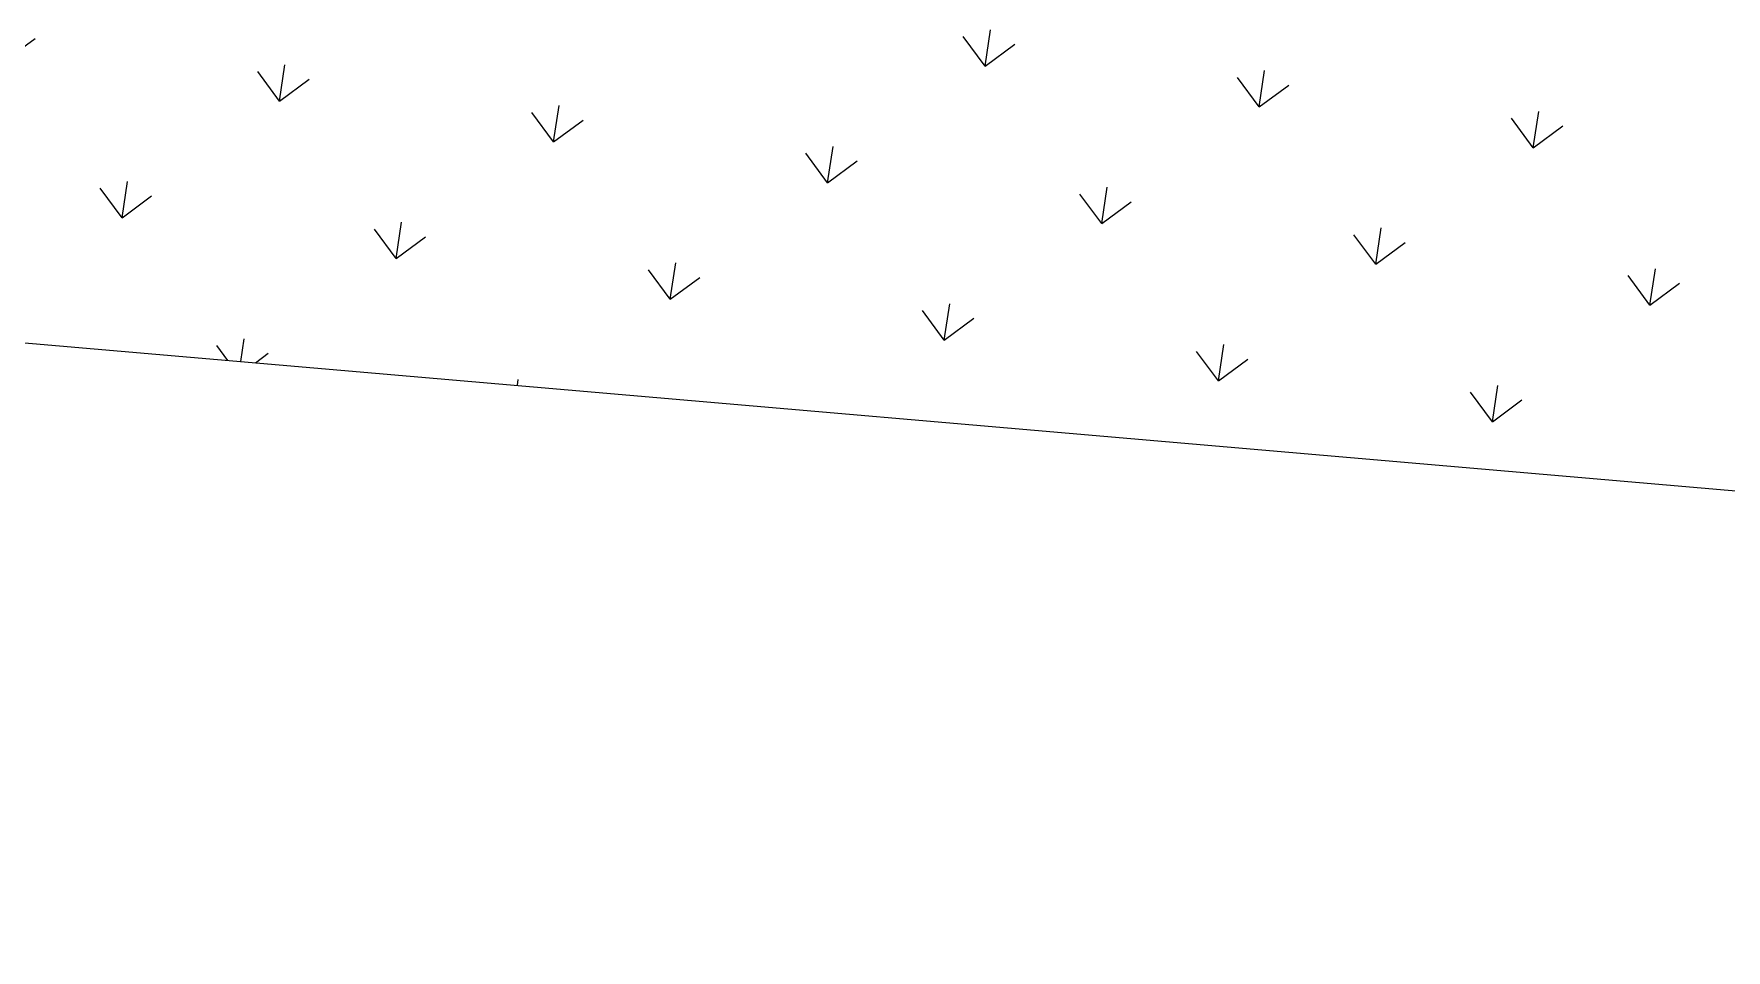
# Model space of a CAD drawing. Header units: millimetres. Extents: x 338 to 506, y 179 to 335.
# Drawn here: x 394.65 to 412.21, y 190.07 to 199.57 of the extents above; entities that cross this region are included whole.
import ezdxf

# ---------------------------------------------------------------- set-up
doc = ezdxf.new("R2010")
doc.units = ezdxf.units.MM
for name, color, linetype in [('ANDEN', 251, 'Continuous'), ('ARBUSTO', 63, 'Continuous'), ('MUROS', 32, 'Continuous')]:
    doc.layers.add(name, color=color, linetype=linetype)

# ---------------------------------------------------------------- blocks, each defined once
blk = doc.blocks.new('*X870')
at = {"color": 0}
for p, q in [((17.563, 94), (17.832, 93.73)), ((16.126, 92.563), (16.395, 92.832)), ((16.126, 92.563), (16.395, 92.293)), ((16.126, 92.563), (16.507, 92.563)), ((14.824, 91.261), (14.958, 91.395)), ((17.563, 91.126), (17.832, 91.395)), ((14.833, 91.126), (15.07, 91.126)), ((17.563, 91.126), (17.832, 90.857)), ((17.563, 91.126), (17.944, 91.126)), ((14.842, 90.973), (14.958, 90.857)), ((16.126, 89.689), (16.395, 89.958)), ((16.126, 89.689), (16.395, 89.42)), ((16.126, 89.689), (16.507, 89.689)), ((17.563, 88.252), (17.832, 88.522)), ((15.01, 88.252), (15.07, 88.252)), ((17.563, 88.252), (17.832, 87.983)), ((17.563, 88.252), (17.944, 88.252)), ((16.126, 86.815), (16.395, 87.085)), ((16.126, 86.815), (16.395, 86.546)), ((16.126, 86.815), (16.507, 86.815)), ((17.563, 85.379), (17.832, 85.648)), ((17.563, 85.379), (17.832, 85.109)), ((17.563, 85.379), (17.944, 85.379)), ((16.126, 83.942), (16.395, 84.211)), ((19, 83.942), (19.269, 84.211)), ((16.126, 83.942), (16.395, 83.672)), ((16.126, 83.942), (16.507, 83.942)), ((19, 83.942), (19.269, 83.672)), ((19, 83.942), (19.381, 83.942)), ((17.563, 82.505), (17.832, 82.774)), ((17.563, 82.505), (17.832, 82.235)), ((17.563, 82.505), (17.944, 82.505)), ((16.126, 81.068), (16.395, 81.337)), ((19, 81.068), (19.269, 81.337)), ((16.126, 81.068), (16.395, 80.799)), ((16.126, 81.068), (16.507, 81.068)), ((19, 81.068), (19.269, 80.799)), ((19, 81.068), (19.381, 81.068)), ((17.563, 79.631), (17.832, 79.901)), ((17.563, 79.631), (17.832, 79.362)), ((17.563, 79.631), (17.944, 79.631)), ((16.126, 78.194), (16.395, 78.464)), ((19, 78.194), (19.269, 78.464)), ((16.126, 78.194), (16.395, 77.925)), ((16.126, 78.194), (16.507, 78.194)), ((19, 78.194), (19.269, 77.925)), ((19, 78.194), (19.381, 78.194)), ((17.563, 76.757), (17.832, 77.027)), ((17.563, 76.757), (17.832, 76.488)), ((17.563, 76.757), (17.944, 76.757))]:
    blk.add_line(p, q, dxfattribs=at)
blk = doc.blocks.new('A$C7152A42C')
at = {"layer": 'ARBUSTO'}
blk.add_line((11.20719, 149.96312), (19.19219, 20.37929), dxfattribs=at)
at = {"layer": 'ANDEN', "color": 85, "linetype": 'Continuous'}
blk.add_blockref('*X870', (0, 0), dxfattribs=at)

msp = doc.modelspace()

# ---------------------------------------------------------------- block references
at = {"layer": 'MUROS', "color": 32, "rotation": 81.53046525965426}
msp.add_blockref('A$C7152A42C', (484.748, 168.084), dxfattribs=at)

doc.saveas('drawing.dxf')
